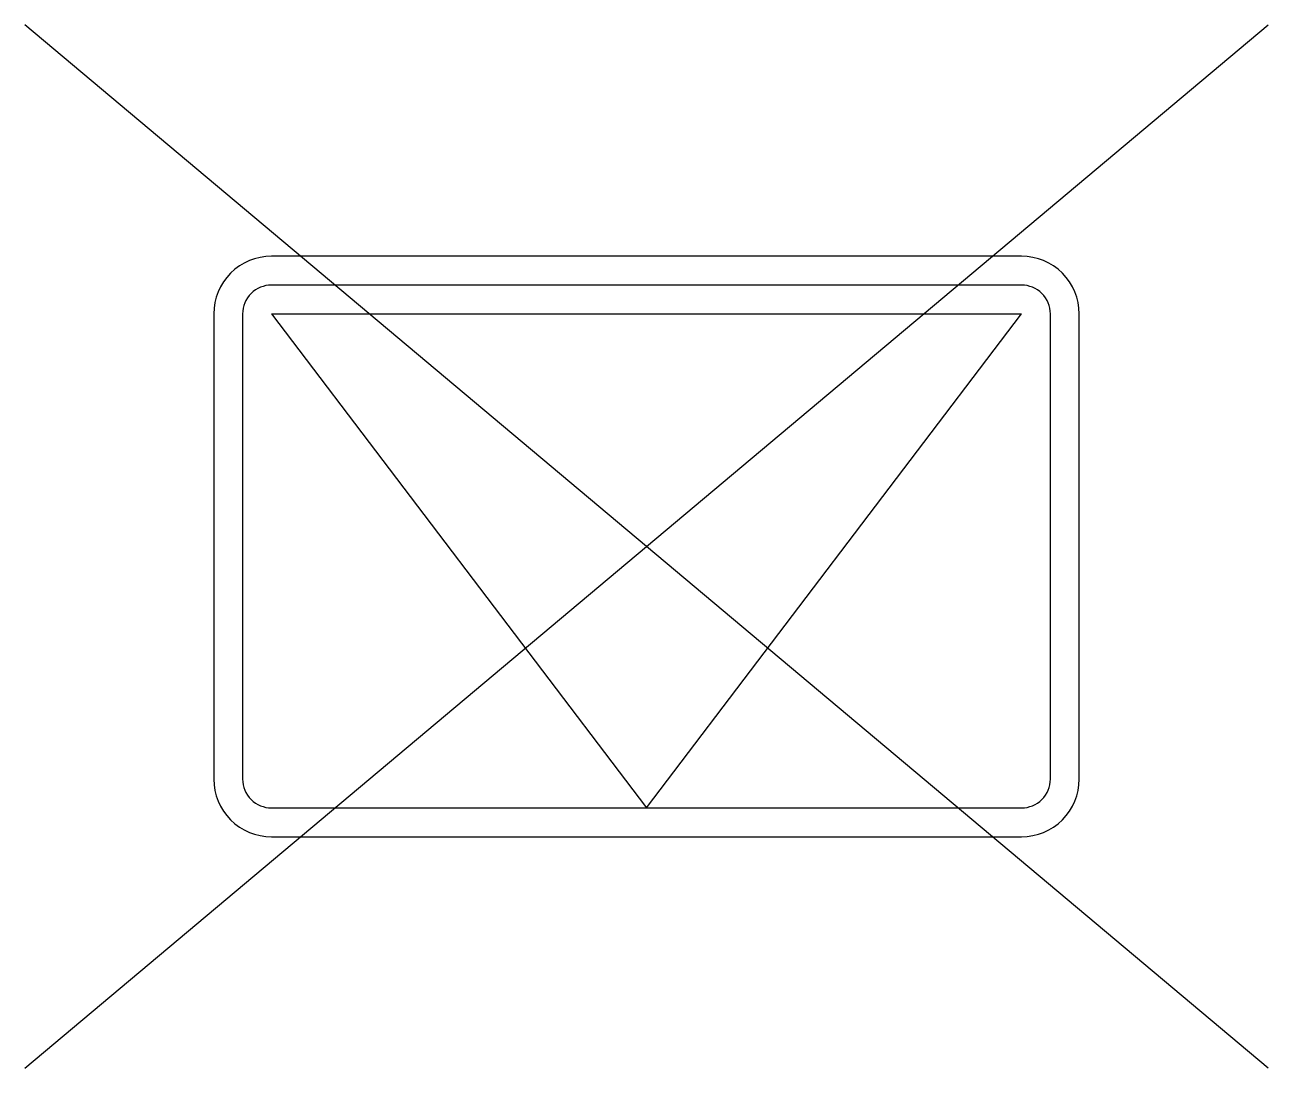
# Model space of a CAD drawing. Header units: metres. Extents: x -0.61 to 0.61, y -0.51 to 0.51.
import ezdxf

# ---------------------------------------------------------------- set-up
doc = ezdxf.new("R2010")
doc.units = ezdxf.units.M
doc.header["$LTSCALE"] = 0.2

msp = doc.modelspace()

# ---------------------------------------------------------------- linework, layer by layer
at = {"color": 0}
for p, q in [((-0.6059, -0.5084), (0.6059, 0.5084)), ((0.6059, -0.5084), (-0.6059, 0.5084))]:
    msp.add_line(p, q, dxfattribs=at)
at = {"flags": 128}
for points in [[(-0.4218, 0.2267), (-0.4218, -0.2267, 0.414214), (-0.3656, -0.2829), (0.3656, -0.2829, 0.414214), (0.4218, -0.2267), (0.4218, 0.2267, 0.414214), (0.3656, 0.2829), (-0.3656, 0.2829, 0.414214)], [(-0.3937, 0.2267), (-0.3937, -0.2267, 0.414214), (-0.3656, -0.2548), (0.3656, -0.2548, 0.414214), (0.3937, -0.2267), (0.3937, 0.2267, 0.414214), (0.3656, 0.2548), (-0.3656, 0.2548, 0.414214)]]:
    msp.add_lwpolyline(points, format="xyb", close=True, dxfattribs=at)
for points in [[(-0.3656, 0.2267), (0, -0.2548), (0.3656, 0.2267)], [(-0.3656, 0.2267), (0.3656, 0.2267)]]:
    msp.add_lwpolyline(points, dxfattribs=at)

doc.saveas('drawing.dxf')
